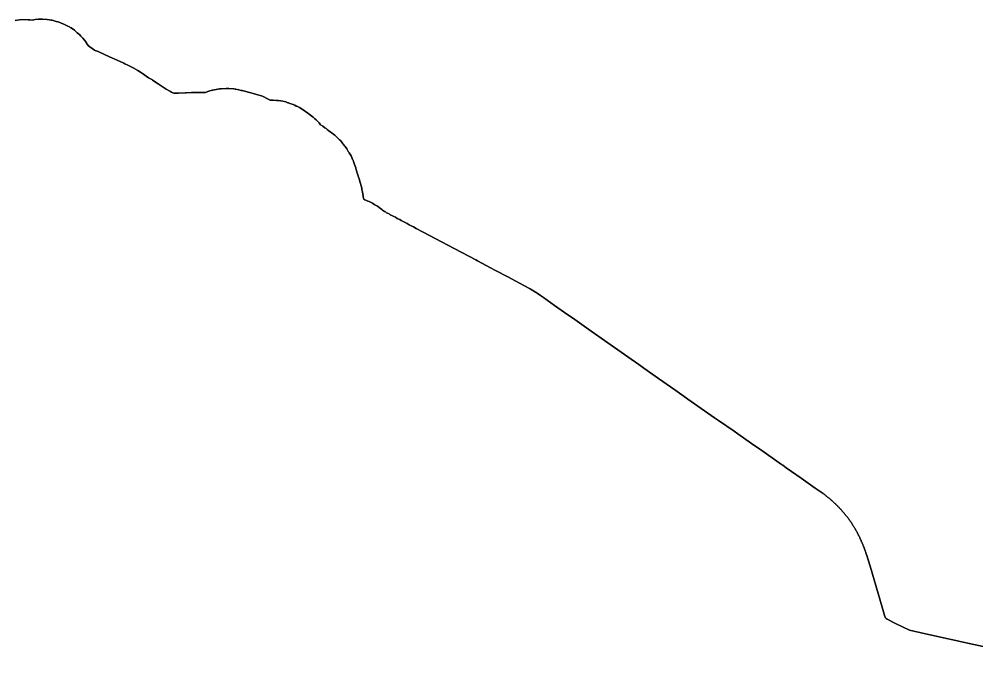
# Model space of a CAD drawing. Header units: inches. Extents: x 141448 to 685535, y 3466439 to 4099221.
# Drawn here: x 293683 to 325542, y 3913059 to 3934211 of the extents above; entities that cross this region are included whole.
import ezdxf

# ---------------------------------------------------------------- set-up
doc = ezdxf.new("R2010")
doc.units = ezdxf.units.IN
doc.header["$MEASUREMENT"] = 0
doc.layers.add('az_county', color=7, linetype='Continuous')

msp = doc.modelspace()

# ---------------------------------------------------------------- linework, layer by layer
at = {"layer": 'az_county'}
for points in [[(327036.0625, 3913058.75), (325439.125, 3913407.25), (323828.03125, 3913759), (323297.28125, 3913875), (322837.78125, 3914106.5), (322553.28125, 3914250), (322524.1875, 3914266.75), (322516.59375, 3914274.75), (322505.6875, 3914288.75), (322495.5, 3914305.25), (322487, 3914319.75), (322483.28125, 3914333.75), (322391.25, 3914646.25), (321990.46875, 3916008.25), (321875.96875, 3916397), (321866.65625, 3916397.25), (321862.96875, 3916410.25), (321856.71875, 3916428.25), (321851.03125, 3916446.75), (321845.71875, 3916465.25), (321840.53125, 3916483.75), (321835.21875, 3916502.25), (321829.53125, 3916520.5), (321823.4375, 3916538.75), (321816.71875, 3916556.75), (321809.71875, 3916574.75), (321802.53125, 3916592.75), (321795.53125, 3916610.5), (321788.4375, 3916628.25), (321781.125, 3916646.25), (321773.8125, 3916663.75), (321766.4375, 3916681.75), (321758.9375, 3916699.25), (321751.4375, 3916717), (321743.8125, 3916734.75), (321736.21875, 3916752.25), (321728.71875, 3916770.25), (321721.21875, 3916787.75), (321713.71875, 3916805.75), (321706.21875, 3916823.25), (321698.71875, 3916841), (321691.21875, 3916858.75), (321683.71875, 3916876.25), (321676.21875, 3916894.25), (321668.625, 3916911.75), (321660.8125, 3916929.25), (321652.4375, 3916946.75), (321643.8125, 3916963.75), (321635.21875, 3916981.25), (321626.8125, 3916998.25), (321618.4375, 3917015.75), (321610.03125, 3917033), (321601.53125, 3917050.25), (321592.9375, 3917067.25), (321584.3125, 3917084.75), (321575.71875, 3917101.75), (321566.9375, 3917118.75), (321558.03125, 3917136), (321549.03125, 3917152.75), (321539.71875, 3917169.75), (321530.03125, 3917186.25), (321520.21875, 3917202.75), (321510.21875, 3917219.25), (321500.21875, 3917235.75), (321490.4375, 3917252.25), (321480.71875, 3917268.75), (321471.125, 3917285.5), (321461.4375, 3917302.25), (321451.53125, 3917318.75), (321441.4375, 3917335.25), (321431.21875, 3917351.25), (321420.71875, 3917367.5), (321410.21875, 3917383.75), (321399.71875, 3917399.75), (321389.21875, 3917415.75), (321378.53125, 3917431.75), (321368.03125, 3917447.75), (321357.53125, 3917464), (321347.03125, 3917480.25), (321336.625, 3917496.25), (321326.03125, 3917512.25), (321315.3125, 3917528.25), (321304.3125, 3917544), (321293.03125, 3917559.75), (321281.625, 3917575.25), (321270.21875, 3917590.5), (321258.71875, 3917606), (321247.03125, 3917621.25), (321235.3125, 3917636.5), (321223.53125, 3917651.75), (321211.53125, 3917666.75), (321199.53125, 3917681.75), (321187.4375, 3917696.75), (321175.3125, 3917711.75), (321163.21875, 3917726.75), (321151.125, 3917741.75), (321138.8125, 3917756.25), (321126.4375, 3917771), (321113.9375, 3917785.75), (321101.4375, 3917800.25), (321088.71875, 3917814.75), (321076.125, 3917829.25), (321063.40625, 3917843.75), (321050.6875, 3917858.25), (321037.90625, 3917872.5), (321025.09375, 3917886.75), (321012.1875, 3917901.25), (320999.40625, 3917915.5), (320986.5, 3917929.75), (320973.5, 3917943.75), (320960.40625, 3917958), (320947, 3917971.75), (320933.5, 3917985.5), (320919.90625, 3917999.25), (320906.1875, 3918012.5), (320892.5, 3918026), (320878.78125, 3918039.5), (320865, 3918052.75), (320851.1875, 3918066.25), (320837.28125, 3918079.5), (320823.28125, 3918092.75), (320809.28125, 3918105.75), (320795.1875, 3918119.25), (320781.1875, 3918132.25), (320767, 3918145.25), (320753, 3918158.25), (320738.90625, 3918171.25), (320724.6875, 3918184.25), (320710.59375, 3918197.5), (320696.40625, 3918210.25), (320682, 3918223.25), (320667.5, 3918235.75), (320652.78125, 3918248.25), (320638, 3918260.5), (320626.5, 3918272.5), (320608.1875, 3918284.75), (320593.1875, 3918296.75), (320578, 3918308.75), (320562.78125, 3918320.25), (320547.5, 3918332), (320532.28125, 3918343.75), (320517.1875, 3918355.75), (320502.28125, 3918368), (320487.28125, 3918380), (320472.28125, 3918391.75), (320457.09375, 3918403.75), (320441.5, 3918415), (320425.90625, 3918426.25), (320167.09375, 3918605.75), (319699.375, 3918934.25), (319379.875, 3919159.5), (319198.875, 3919287), (319088.375, 3919365), (319045.875, 3919394), (318810.71875, 3919556.75), (318547.71875, 3919744), (318391.625, 3919853.25), (318322.625, 3919900.25), (318040.625, 3920096.5), (317588.40625, 3920412.5), (317464.09375, 3920499), (316942.875, 3920862), (316816.65625, 3920949.5), (315924.53125, 3921571), (315879.25, 3921602.75), (315496.21875, 3921874), (314948.46875, 3922258.75), (314458.5625, 3922603), (314292.96875, 3922719), (313935.75, 3922970.25), (312710.625, 3923831.75), (312086.09375, 3924268.5), (311940.78125, 3924370), (311495.25, 3924683.5), (311122.9375, 3924944), (311027.125, 3925011.25), (310911.53125, 3925092.5), (310885.125, 3925111.5), (310865.03125, 3925123), (310711.40625, 3925215), (310681.53125, 3925232.75), (310662.53125, 3925245.5), (310642.3125, 3925257), (310202, 3925491.5), (309936.59375, 3925634.5), (309534.1875, 3925846.5), (309365.25, 3925936), (308934.84375, 3926164), (308872.46875, 3926198), (307937.9375, 3926693.75), (307119.78125, 3927119), (307120, 3927125.75), (307105.90625, 3927133.75), (307080.28125, 3927147.25), (307037.6875, 3927170), (306962, 3927211), (306895, 3927245.25), (306799.15625, 3927299), (306726.65625, 3927333.5), (306654.65625, 3927372.5), (306589.46875, 3927408.75), (306526.0625, 3927445.5), (306454.0625, 3927481), (306390.65625, 3927515.5), (306343.65625, 3927539.5), (306330.375, 3927546.5), (306261.46875, 3927578.5), (306202.875, 3927618.75), (306147.96875, 3927643.5), (306101.0625, 3927669), (306026.0625, 3927704), (305986.4375, 3927728), (305940.03125, 3927753), (305904.125, 3927771.5), (305866.34375, 3927795.25), (305833.9375, 3927814.25), (305805.9375, 3927838), (305774.84375, 3927859), (305744.9375, 3927879), (305708.4375, 3927911.5), (305656.625, 3927948.5), (305600.53125, 3927987), (305560.9375, 3928015.5), (305519.4375, 3928035.25), (305485.34375, 3928058.5), (305435.34375, 3928086), (305389.03125, 3928109.5), (305348.84375, 3928127.75), (305323.84375, 3928138.75), (305286.625, 3928157.75), (305240.84375, 3928180.5), (305183.53125, 3928204.5), (305150.625, 3928221), (305137.8125, 3928239.25), (305133.59375, 3928263.5), (305131.1875, 3928287), (305125.09375, 3928313.75), (305123.90625, 3928346), (305120.40625, 3928381.5), (305112.5, 3928414), (305108.3125, 3928443.25), (305103.5, 3928467), (305095.59375, 3928495.75), (305085.90625, 3928539.75), (305078.09375, 3928579), (305066.59375, 3928629), (305046, 3928698), (305033.90625, 3928744.5), (305016.40625, 3928812.25), (305000.59375, 3928867.75), (304991.5, 3928896.5), (304981.1875, 3928927.5), (304970.90625, 3928957), (304949.09375, 3929027.25), (304929.6875, 3929081.5), (304916.3125, 3929129.25), (304904.8125, 3929166.5), (304890.3125, 3929212.5), (304879.1875, 3929253.75), (304877.59375, 3929260), (304860, 3929318.75), (304842.40625, 3929370), (304828.40625, 3929407.25), (304817.59375, 3929444.5), (304804.8125, 3929478.75), (304790.90625, 3929513.5), (304772.8125, 3929542.25), (304764.09375, 3929570), (304749.59375, 3929604), (304735.59375, 3929637.5), (304724, 3929658), (304700.90625, 3929697.5), (304666.3125, 3929758), (304652.3125, 3929780), (304632.8125, 3929811.25), (304609.65625, 3929852.25), (304579.28125, 3929895), (304531.78125, 3929968.5), (304508.65625, 3929999.5), (304482.46875, 3930031.5), (304462.375, 3930052), (304431.96875, 3930090.5), (304405.15625, 3930125), (304367.375, 3930170.75), (304342.46875, 3930195.25), (304316.28125, 3930222.75), (304293.78125, 3930243.5), (304224.875, 3930307.75), (304184.65625, 3930345.5), (304152.375, 3930373.25), (304135.875, 3930388.5), (304104.875, 3930411), (303989.65625, 3930498), (303925.0625, 3930542.75), (303892.15625, 3930567.25), (303852.5625, 3930594), (303781.84375, 3930646), (303710.625, 3930699.75), (303658.625, 3930757.25), (303608.4375, 3930812.75), (303560.625, 3930866), (303502.625, 3930910.5), (303467.03125, 3930946), (303325.03125, 3931054), (303274.25, 3931089.5), (303254.25, 3931101), (303129.75, 3931190), (303009.34375, 3931267), (302920.84375, 3931311), (302902.625, 3931313.75), (302849.9375, 3931344.75), (302759.59375, 3931385.25), (302686.71875, 3931409), (302642.5, 3931426.5), (302621.8125, 3931431.75), (302551.40625, 3931455), (302453, 3931478.5), (302389.21875, 3931491.5), (302315, 3931503), (302240.71875, 3931502.5), (302131.21875, 3931513.5), (302028.90625, 3931514.5), (302009, 3931526), (301988.3125, 3931542.25), (301949, 3931561.5), (301802.40625, 3931633.75), (301742.3125, 3931658.75), (301579.6875, 3931708.5), (301514.6875, 3931725), (301350.6875, 3931771.75), (301098.6875, 3931837.5), (301065.78125, 3931839), (300992.875, 3931857), (300891.375, 3931877.5), (300873.78125, 3931879), (300820.875, 3931889), (300660.28125, 3931903.5), (300591.4375, 3931903), (300569.4375, 3931904.5), (300405.9375, 3931890), (300353.15625, 3931887.75), (300179.34375, 3931862.5), (300123.15625, 3931847.5), (300103.03125, 3931845), (299993.75, 3931815.5), (299902.15625, 3931786.75), (299880.65625, 3931771.75), (299817.34375, 3931769.25), (299419.625, 3931767.75), (299243.5, 3931755.5), (299219.8125, 3931757), (298979.8125, 3931753.75), (298827.625, 3931753), (298796.71875, 3931761.75), (298778.40625, 3931767.5), (298749.90625, 3931778), (298714.8125, 3931800.5), (298574.90625, 3931882.25), (298369.875, 3932016), (298303.875, 3932063), (298116.96875, 3932183.5), (298114.59375, 3932188.5), (297989.28125, 3932262.5), (297784.1875, 3932398), (297716.46875, 3932445), (297629.6875, 3932499.5), (297529.59375, 3932562.5), (297516.78125, 3932572.5), (297302.96875, 3932684.25), (297203.84375, 3932728.5), (297162.34375, 3932747.25), (296938.0625, 3932851.25), (296688.25, 3932958.5), (296523.34375, 3933037), (296311.84375, 3933133.5), (296248.84375, 3933161), (296231.75, 3933162), (296192.34375, 3933181), (296034.53125, 3933289.5), (295994.03125, 3933320.25), (295949.53125, 3933381), (295913.625, 3933432.5), (295913.90625, 3933441), (295914.125, 3933448), (295799.125, 3933577.5), (295756.625, 3933620.5), (295737.03125, 3933644.5), (295687.53125, 3933695.75), (295658.125, 3933724.5), (295616.125, 3933760.5), (295553.125, 3933815), (295521.3125, 3933840.5), (295409.40625, 3933921.5), (295378.03125, 3933938.75), (295352.625, 3933956), (295305.53125, 3933980.25), (295164.53125, 3934049.75), (295140.21875, 3934059.5), (294976.3125, 3934120.25), (294917.90625, 3934137.5), (294778.53125, 3934172.5), (294745.53125, 3934173.5), (294687.625, 3934184.75), (294613.21875, 3934199.5), (294456.71875, 3934211.25), (294316.875, 3934206), (294221.09375, 3934197.5), (294168.59375, 3934187), (294117.78125, 3934177.25), (294038.5, 3934191.5), (294017.59375, 3934190.75), (293985.09375, 3934191.5), (293787.5, 3934195.75), (293695.375, 3934187.5), (293553.5, 3934167.5)], [(293553.5, 3934167.5), (293695.375, 3934187.5), (293787.5, 3934195.75), (293985.09375, 3934191.5), (294017.59375, 3934190.75), (294038.5, 3934191.5), (294117.78125, 3934177.25), (294168.59375, 3934187), (294221.09375, 3934197.5), (294316.875, 3934206), (294456.71875, 3934211.25), (294613.21875, 3934199.5), (294687.625, 3934184.75), (294745.53125, 3934173.5), (294778.53125, 3934172.5), (294917.90625, 3934137.5), (294976.3125, 3934120.25), (295140.21875, 3934059.5), (295164.53125, 3934049.75), (295305.53125, 3933980.25), (295352.625, 3933956), (295378.03125, 3933938.75), (295409.40625, 3933921.5), (295521.3125, 3933840.5), (295553.125, 3933815), (295616.125, 3933760.5), (295658.125, 3933724.5), (295687.53125, 3933695.75), (295737.03125, 3933644.5), (295756.625, 3933620.5), (295799.125, 3933577.5), (295914.125, 3933448), (295913.90625, 3933441), (295913.625, 3933432.5), (295949.53125, 3933381), (295994.03125, 3933320.25), (296034.53125, 3933289.5), (296192.34375, 3933181), (296231.75, 3933162), (296248.84375, 3933161), (296311.84375, 3933133.5), (296523.34375, 3933037), (296688.25, 3932958.5), (296938.0625, 3932851.25), (297162.34375, 3932747.25), (297203.84375, 3932728.5), (297302.96875, 3932684.25), (297516.78125, 3932572.5), (297529.59375, 3932562.5), (297629.6875, 3932499.5), (297716.46875, 3932445), (297784.1875, 3932398), (297989.28125, 3932262.5), (298114.59375, 3932188.5), (298116.96875, 3932183.5), (298303.875, 3932063), (298369.875, 3932016), (298574.90625, 3931882.25), (298714.8125, 3931800.5), (298749.90625, 3931778), (298778.40625, 3931767.5), (298796.71875, 3931761.75), (298827.625, 3931753), (298979.8125, 3931753.75), (299219.8125, 3931757), (299243.5, 3931755.5), (299419.625, 3931767.75), (299817.34375, 3931769.25), (299880.65625, 3931771.75), (299902.15625, 3931786.75), (299993.75, 3931815.5), (300103.03125, 3931845), (300123.15625, 3931847.5), (300179.34375, 3931862.5), (300353.15625, 3931887.75), (300405.9375, 3931890), (300569.4375, 3931904.5), (300591.4375, 3931903), (300660.28125, 3931903.5), (300820.875, 3931889), (300873.78125, 3931879), (300891.375, 3931877.5), (300992.875, 3931857), (301065.78125, 3931839), (301098.6875, 3931837.5), (301350.6875, 3931771.75), (301514.6875, 3931725), (301579.6875, 3931708.5), (301742.3125, 3931658.75), (301802.40625, 3931633.75), (301949, 3931561.5), (301988.3125, 3931542.25), (302009, 3931526), (302028.90625, 3931514.5), (302131.21875, 3931513.5), (302240.71875, 3931502.5), (302315, 3931503), (302389.21875, 3931491.5), (302453, 3931478.5), (302551.40625, 3931455), (302621.8125, 3931431.75), (302642.5, 3931426.5), (302686.71875, 3931409), (302759.59375, 3931385.25), (302849.9375, 3931344.75), (302902.625, 3931313.75), (302920.84375, 3931311), (303009.34375, 3931267), (303129.75, 3931190), (303254.25, 3931101), (303274.25, 3931089.5), (303325.03125, 3931054), (303467.03125, 3930946), (303502.625, 3930910.5), (303560.625, 3930866), (303608.4375, 3930812.75), (303658.625, 3930757.25), (303710.625, 3930699.75), (303781.84375, 3930646), (303852.5625, 3930594), (303892.15625, 3930567.25), (303925.0625, 3930542.75), (303989.65625, 3930498), (304104.875, 3930411), (304135.875, 3930388.5), (304152.375, 3930373.25), (304184.65625, 3930345.5), (304224.875, 3930307.75), (304293.78125, 3930243.5), (304316.28125, 3930222.75), (304342.46875, 3930195.25), (304367.375, 3930170.75), (304405.15625, 3930125), (304431.96875, 3930090.5), (304462.375, 3930052), (304482.46875, 3930031.5), (304508.65625, 3929999.5), (304531.78125, 3929968.5), (304579.28125, 3929895), (304609.65625, 3929852.25), (304632.8125, 3929811.25), (304652.3125, 3929780), (304666.3125, 3929758), (304700.90625, 3929697.5), (304724, 3929658), (304735.59375, 3929637.5), (304749.59375, 3929604), (304764.09375, 3929570), (304772.8125, 3929542.25), (304790.90625, 3929513.5), (304804.8125, 3929478.75), (304817.59375, 3929444.5), (304828.40625, 3929407.25), (304842.40625, 3929370), (304860, 3929318.75), (304877.59375, 3929260), (304879.1875, 3929253.75), (304890.3125, 3929212.5), (304904.8125, 3929166.5), (304916.3125, 3929129.25), (304929.6875, 3929081.5), (304949.09375, 3929027.25), (304970.90625, 3928957), (304981.1875, 3928927.5), (304991.5, 3928896.5), (305000.59375, 3928867.75), (305016.40625, 3928812.25), (305033.90625, 3928744.5), (305046, 3928698), (305066.59375, 3928629), (305078.09375, 3928579), (305085.90625, 3928539.75), (305095.59375, 3928495.75), (305103.5, 3928467), (305108.3125, 3928443.25), (305112.5, 3928414), (305120.40625, 3928381.5), (305123.90625, 3928346), (305125.09375, 3928313.75), (305131.1875, 3928287), (305133.59375, 3928263.5), (305137.8125, 3928239.25), (305150.625, 3928221), (305183.53125, 3928204.5), (305240.84375, 3928180.5), (305286.625, 3928157.75), (305323.84375, 3928138.75), (305348.84375, 3928127.75), (305389.03125, 3928109.5), (305435.34375, 3928086), (305485.34375, 3928058.5), (305519.4375, 3928035.25), (305560.9375, 3928015.5), (305600.53125, 3927987), (305656.625, 3927948.5), (305708.4375, 3927911.5), (305744.9375, 3927879), (305774.84375, 3927859), (305805.9375, 3927838), (305833.9375, 3927814.25), (305866.34375, 3927795.25), (305904.125, 3927771.5), (305940.03125, 3927753), (305986.4375, 3927728), (306026.0625, 3927704), (306101.0625, 3927669), (306147.96875, 3927643.5), (306202.875, 3927618.75), (306261.46875, 3927578.5), (306330.375, 3927546.5), (306343.65625, 3927539.5), (306390.65625, 3927515.5), (306454.0625, 3927481), (306526.0625, 3927445.5), (306589.46875, 3927408.75), (306654.65625, 3927372.5), (306726.65625, 3927333.5), (306799.15625, 3927299), (306895, 3927245.25), (306962, 3927211), (307037.6875, 3927170), (307080.28125, 3927147.25), (307105.90625, 3927133.75), (307120, 3927125.75), (307119.78125, 3927119), (307937.9375, 3926693.75), (308872.46875, 3926198), (308934.84375, 3926164), (309365.25, 3925936), (309534.1875, 3925846.5), (309936.59375, 3925634.5), (310202, 3925491.5), (310642.3125, 3925257), (310662.53125, 3925245.5), (310681.53125, 3925232.75), (310711.40625, 3925215), (310865.03125, 3925123), (310885.125, 3925111.5), (310911.53125, 3925092.5), (311027.125, 3925011.25), (311122.9375, 3924944), (311495.25, 3924683.5), (311940.78125, 3924370), (312086.09375, 3924268.5), (312710.625, 3923831.75), (313935.75, 3922970.25), (314292.96875, 3922719), (314458.5625, 3922603), (314948.46875, 3922258.75), (315496.21875, 3921874), (315879.25, 3921602.75), (315924.53125, 3921571), (316816.65625, 3920949.5), (316942.875, 3920862), (317464.09375, 3920499), (317588.40625, 3920412.5), (318040.625, 3920096.5), (318322.625, 3919900.25), (318391.625, 3919853.25), (318547.71875, 3919744), (318810.71875, 3919556.75), (319045.875, 3919394), (319088.375, 3919365), (319198.875, 3919287), (319379.875, 3919159.5), (319699.375, 3918934.25), (320167.09375, 3918605.75), (320425.90625, 3918426.25), (320441.5, 3918415), (320457.09375, 3918403.75), (320472.28125, 3918391.75), (320487.28125, 3918380), (320502.28125, 3918368), (320517.1875, 3918355.75), (320532.28125, 3918343.75), (320547.5, 3918332), (320562.78125, 3918320.25), (320578, 3918308.75), (320593.1875, 3918296.75), (320608.1875, 3918284.75), (320626.5, 3918272.5), (320638, 3918260.5), (320652.78125, 3918248.25), (320667.5, 3918235.75), (320682, 3918223.25), (320696.40625, 3918210.25), (320710.59375, 3918197.5), (320724.6875, 3918184.25), (320738.90625, 3918171.25), (320753, 3918158.25), (320767, 3918145.25), (320781.1875, 3918132.25), (320795.1875, 3918119.25), (320809.28125, 3918105.75), (320823.28125, 3918092.75), (320837.28125, 3918079.5), (320851.1875, 3918066.25), (320865, 3918052.75), (320878.78125, 3918039.5), (320892.5, 3918026), (320906.1875, 3918012.5), (320919.90625, 3917999.25), (320933.5, 3917985.5), (320947, 3917971.75), (320960.40625, 3917958), (320973.5, 3917943.75), (320986.5, 3917929.75), (320999.40625, 3917915.5), (321012.1875, 3917901.25), (321025.09375, 3917886.75), (321037.90625, 3917872.5), (321050.6875, 3917858.25), (321063.40625, 3917843.75), (321076.125, 3917829.25), (321088.71875, 3917814.75), (321101.4375, 3917800.25), (321113.9375, 3917785.75), (321126.4375, 3917771), (321138.8125, 3917756.25), (321151.125, 3917741.75), (321163.21875, 3917726.75), (321175.3125, 3917711.75), (321187.4375, 3917696.75), (321199.53125, 3917681.75), (321211.53125, 3917666.75), (321223.53125, 3917651.75), (321235.3125, 3917636.5), (321247.03125, 3917621.25), (321258.71875, 3917606), (321270.21875, 3917590.5), (321281.625, 3917575.25), (321293.03125, 3917559.75), (321304.3125, 3917544), (321315.3125, 3917528.25), (321326.03125, 3917512.25), (321336.625, 3917496.25), (321347.03125, 3917480.25), (321357.53125, 3917464), (321368.03125, 3917447.75), (321378.53125, 3917431.75), (321389.21875, 3917415.75), (321399.71875, 3917399.75), (321410.21875, 3917383.75), (321420.71875, 3917367.5), (321431.21875, 3917351.25), (321441.4375, 3917335.25), (321451.53125, 3917318.75), (321461.4375, 3917302.25), (321471.125, 3917285.5), (321480.71875, 3917268.75), (321490.4375, 3917252.25), (321500.21875, 3917235.75), (321510.21875, 3917219.25), (321520.21875, 3917202.75), (321530.03125, 3917186.25), (321539.71875, 3917169.75), (321549.03125, 3917152.75), (321558.03125, 3917136), (321566.9375, 3917118.75), (321575.71875, 3917101.75), (321584.3125, 3917084.75), (321592.9375, 3917067.25), (321601.53125, 3917050.25), (321610.03125, 3917033), (321618.4375, 3917015.75), (321626.8125, 3916998.25), (321635.21875, 3916981.25), (321643.8125, 3916963.75), (321652.4375, 3916946.75), (321660.8125, 3916929.25), (321668.625, 3916911.75), (321676.21875, 3916894.25), (321683.71875, 3916876.25), (321691.21875, 3916858.75), (321698.71875, 3916841), (321706.21875, 3916823.25), (321713.71875, 3916805.75), (321721.21875, 3916787.75), (321728.71875, 3916770.25), (321736.21875, 3916752.25), (321743.8125, 3916734.75), (321751.4375, 3916717), (321758.9375, 3916699.25), (321766.4375, 3916681.75), (321773.8125, 3916663.75), (321781.125, 3916646.25), (321788.4375, 3916628.25), (321795.53125, 3916610.5), (321802.53125, 3916592.75), (321809.71875, 3916574.75), (321816.71875, 3916556.75), (321823.4375, 3916538.75), (321829.53125, 3916520.5), (321835.21875, 3916502.25), (321840.53125, 3916483.75), (321845.71875, 3916465.25), (321851.03125, 3916446.75), (321856.71875, 3916428.25), (321862.96875, 3916410.25), (321866.65625, 3916397.25), (321875.96875, 3916397), (321990.46875, 3916008.25), (322391.25, 3914646.25), (322483.28125, 3914333.75), (322487, 3914319.75), (322495.5, 3914305.25), (322505.6875, 3914288.75), (322516.59375, 3914274.75), (322524.1875, 3914266.75), (322553.28125, 3914250), (322837.78125, 3914106.5), (323297.28125, 3913875), (323828.03125, 3913759), (325439.125, 3913407.25), (327036.0625, 3913058.75)]]:
    msp.add_lwpolyline(points, dxfattribs=at)

doc.saveas('drawing.dxf')
